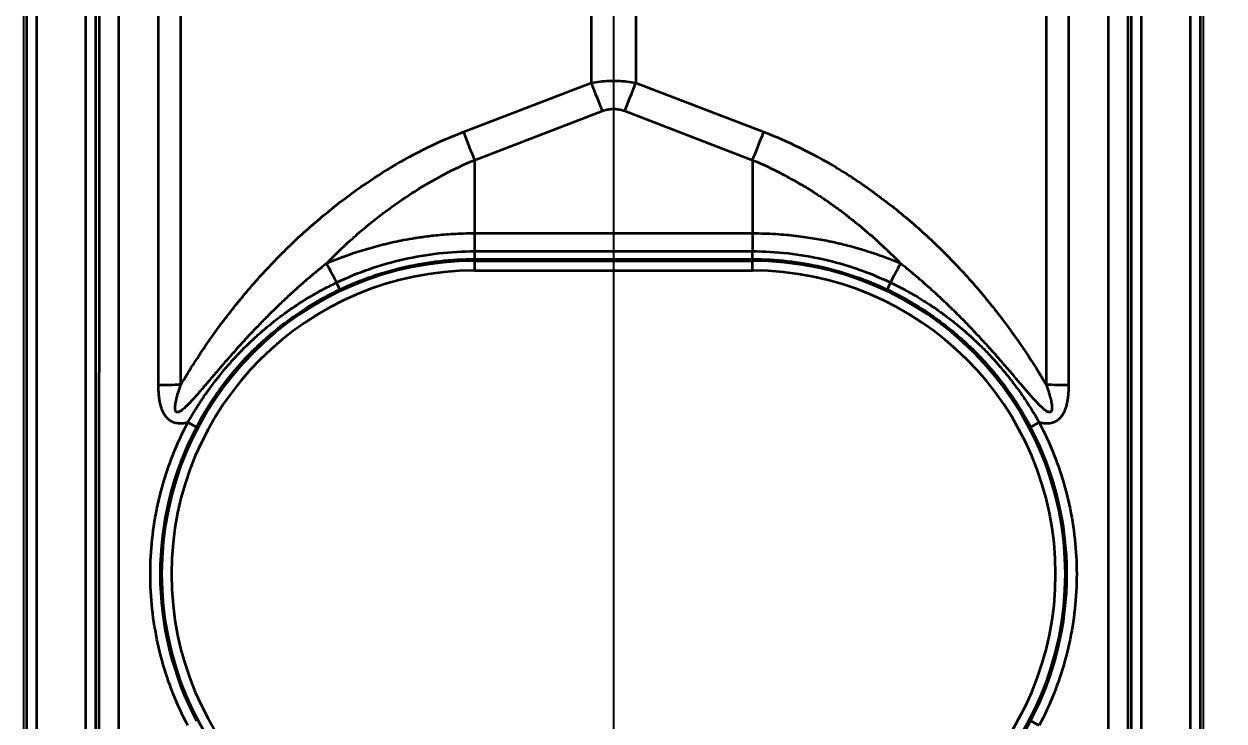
# Model space of a CAD drawing. Header units: millimetres. Extents: x 68 to 2000, y 100 to 2870.
# Drawn here: x 619.3 to 680.7, y 1711.2 to 1746.8 of the extents above; entities that cross this region are included whole.
import ezdxf

# ---------------------------------------------------------------- set-up
doc = ezdxf.new("R2010")
doc.units = ezdxf.units.MM
doc.header["$LTSCALE"] = 10
for name, color, linetype, lineweight in [('_Sichtbarkanten', 7, 'Continuous', 25), ('Bemaßung (ISO)', 7, 'Continuous', 25), ('Sichtbar schmal (ISO)', 7, 'Continuous', 35)]:
    doc.layers.add(name, color=color, linetype=linetype, lineweight=lineweight)
doc.styles.add('Notiztext (DIN)', font='verdana.ttf')
doc.dimstyles.new('Standard (DIN)', dxfattribs={"dimscale": 10, "dimtxt": 2.5, "dimasz": 2.5, "dimexe": 2, "dimexo": 4, "dimgap": 0.5, "dimtad": 1, "dimdec": 1, "dimrnd": 1e-08, "dimtxsty": 'Notiztext (DIN)', "dimcen": 0.09, "dimclrd": 256, "dimclre": 256, "dimclrt": 256, "dimadec": 0, "dimazin": 2, "dimtfac": 1, "dimtmove": 0, "dimatfit": 3, "dimfxl": 0, "dimtolj": 1, "dimtzin": 0, "dimlwd": -1, "dimlwe": -1, "dimarcsym": 0})

# ---------------------------------------------------------------- blocks, each defined once
blk = doc.blocks.new('*D75')
at = {"layer": 'Bemaßung (ISO)', "transparency": 16777216}
for p, q in [((649.429, 1980.97), (649.429, 1440.017)), ((589.279, 1583.67), (589.279, 1440.017)), ((564.279, 1460.017), (539.279, 1460.017)), ((589.279, 1460.017), (614.279, 1460.017)), ((614.279, 1460.017), (624.429, 1460.017)), ((649.429, 1460.017), (624.429, 1460.017)), ((674.429, 1460.017), (699.429, 1460.017))]:
    blk.add_line(p, q, dxfattribs=at)
for points in [[(564.279, 1464.184), (564.279, 1455.85), (589.279, 1460.017)], [(674.429, 1464.184), (674.429, 1455.85), (649.429, 1460.017)]]:
    blk.add_solid(points, dxfattribs=at)
at = {"layer": 'Defpoints', "color": 0, "transparency": 16777216}
for p in [(649.429, 2020.97), (589.279, 1623.67), (649.429, 1460.017)]:
    blk.add_point(p, dxfattribs=at)
at = {"layer": 'Bemaßung (ISO)', "transparency": 16777216, "insert": (599.778, 1491.041), "char_height": 25, "attachment_point": 1, "style": 'Notiztext (DIN)'}
blk.add_mtext('\\A1;60', dxfattribs=at)
blk = doc.blocks.new('*D78')
at = {"layer": 'Bemaßung (ISO)', "transparency": 16777216}
for p, q in [((584.438, 2473.661), (477.204, 2473.661)), ((497.204, 1698.679), (497.204, 2448.661)), ((584.438, 1673.679), (477.204, 1673.679))]:
    blk.add_line(p, q, dxfattribs=at)
for points in [[(493.038, 2448.661), (501.371, 2448.661), (497.204, 2473.661)], [(493.038, 1698.679), (501.371, 1698.679), (497.204, 1673.679)]]:
    blk.add_solid(points, dxfattribs=at)
at = {"layer": 'Defpoints', "color": 0, "transparency": 16777216}
for p in [(497.204, 2473.661), (624.438, 2473.661), (624.438, 1673.679)]:
    blk.add_point(p, dxfattribs=at)
at = {"layer": 'Bemaßung (ISO)', "transparency": 16777216, "insert": (466.063, 2043.037), "char_height": 25, "attachment_point": 1, "rotation": 90, "style": 'Notiztext (DIN)'}
blk.add_mtext('\\A1;800', dxfattribs=at)

msp = doc.modelspace()

# ---------------------------------------------------------------- linework, layer by layer
at = {"layer": '_Sichtbarkanten'}
for p, q in [((619.279, 1676.67), (619.279, 2470.67)), ((679.579, 2470.67), (679.579, 1676.67))]:
    msp.add_line(p, q, dxfattribs=at)
at = {"layer": 'Sichtbar schmal (ISO)'}
for p, q in [((619.421, 1675.661), (619.421, 2471.679)), ((619.921, 2471.679), (619.921, 1675.661)), ((622.438, 1675.678), (622.438, 2471.662)), ((622.938, 2471.662), (622.938, 1675.678)), ((675.921, 1675.678), (675.921, 2471.662)), ((676.421, 2471.662), (676.421, 1675.678)), ((678.938, 1675.661), (678.938, 2471.679)), ((679.438, 2471.679), (679.438, 1675.661)), ((623.126, 1675.866), (623.153, 1976.053)), ((624.126, 1675.861), (624.153, 1976.048)), ((674.706, 1976.048), (674.733, 1675.861)), ((675.706, 1976.053), (675.733, 1675.866)), ((626.157, 1728.345), (626.157, 1943.991)), ((627.298, 1728.346), (627.298, 1943.991)), ((671.561, 1943.991), (671.561, 1728.346)), ((672.702, 1943.991), (672.702, 1728.345)), ((648.288, 1928.576), (648.288, 1743.771)), ((650.571, 1928.576), (650.571, 1743.771)), ((641.749, 1741.263), (648.288, 1743.771)), ((650.571, 1743.771), (657.11, 1741.263)), ((642.32, 1739.826), (648.859, 1742.333)), ((650, 1742.333), (656.539, 1739.826)), ((642.32, 1739.826), (642.32, 1736.068)), ((656.539, 1739.826), (656.539, 1736.068)), ((642.32, 1736.068), (642.32, 1735.163)), ((656.539, 1736.068), (642.32, 1736.068)), ((656.539, 1736.068), (656.539, 1735.163)), ((642.32, 1735.163), (656.539, 1735.163)), ((642.329, 1734.678), (642.329, 1734.759)), ((642.329, 1734.759), (656.529, 1734.759)), ((642.329, 1734.678), (656.529, 1734.678)), ((642.329, 1734.179), (642.329, 1734.678)), ((656.529, 1734.759), (656.529, 1734.678)), ((656.529, 1734.179), (656.529, 1734.678)), ((642.329, 1734.179), (656.529, 1734.179))]:
    msp.add_line(p, q, dxfattribs=at)
for centre, radius, start, end in [((642.329, 1718.67), 16.009, 90, 270), ((656.529, 1718.67), 16.009, 270, 90), ((642.329, 1718.67), 15.509, 90, 270), ((656.529, 1718.67), 15.509, 270, 90)]:
    msp.add_arc(centre, radius, start, end, dxfattribs=at)
for centre, major_axis, ratio, start_param, end_param in [((648.859, 1743.745), (1.79, -4.668), 0.104798, 4.666655, 4.979151), ((650, 1743.745), (-1.79, -4.668), 0.104799, 1.304034, 1.616531), ((642.32, 1741.237), (1.79, -4.668), 0.104799, 4.666654, 4.979151), ((656.539, 1741.237), (-1.79, -4.668), 0.104799, 1.304034, 1.616531), ((656.535, 1735.259), (-0.005, -0.5), 0.011284, 0.017587, 1.377774), ((636.276, 1731.748), (4.733, -8.809), 0.002478, 4.388761, 4.50291), ((662.583, 1731.748), (-4.733, -8.809), 0.002478, 1.780275, 1.894429), ((635.22, 1733.659), (0.214, -0.452), 0.013185, 0.017455, 1.361711), ((663.639, 1733.66), (-0.214, -0.452), 0.013187, 4.921472, 6.26573), ((626.157, 1728.398), (-10, 0), 0.005236, 1.570791, 1.685159), ((672.702, 1728.398), (10, 0), 0.005236, 4.598021, 4.712389), ((627.658, 1726.407), (0.442, -0.233), 0.004629, 0.017453, 1.573241), ((671.201, 1726.407), (-0.442, -0.233), 0.004633, 4.709948, 6.265709), ((642.33, 1718.668), (-16.088, 0), 0.999985, 5.797843, 6.768945), ((656.529, 1718.668), (16.088, 0), 0.999985, 5.797418, 6.768519), ((671.198, 1710.924), (-0.442, 0.233), 0.004631, 4.714833, 6.265732)]:
    msp.add_ellipse(centre, major_axis=major_axis, ratio=ratio, start_param=start_param, end_param=end_param, dxfattribs=at)
for points, knots in [([(648.288, 1743.771), (648.444, 1743.801), (648.599, 1743.824), (648.751, 1743.842), (648.904, 1743.859), (649.054, 1743.87), (649.204, 1743.876), (649.354, 1743.882), (649.504, 1743.882), (649.654, 1743.876), (649.804, 1743.87), (649.955, 1743.859), (650.107, 1743.842), (650.26, 1743.824), (650.415, 1743.801), (650.571, 1743.771)], [0.0000009, 0.0000009, 0.0000009, 0.0000009, 0.2, 0.2, 0.2, 0.4, 0.4, 0.4, 0.6, 0.6, 0.6, 0.8, 0.8, 0.8, 1, 1, 1, 1]), ([(648.859, 1742.333), (648.937, 1742.363), (649.091, 1742.41), (649.317, 1742.444), (649.541, 1742.444), (649.767, 1742.41), (649.922, 1742.363), (650, 1742.333)], [0.0000017, 0.0000017, 0.0000017, 0.0000017, 0.2, 0.4, 0.6, 0.8, 1, 1, 1, 1]), ([(657.11, 1741.263), (657.714, 1741.032), (658.323, 1740.767), (658.939, 1740.466), (659.554, 1740.165), (660.176, 1739.827), (660.797, 1739.455), (661.418, 1739.083), (662.038, 1738.676), (662.649, 1738.237), (663.261, 1737.799), (663.863, 1737.33), (664.454, 1736.831), (665.044, 1736.333), (665.622, 1735.806), (666.183, 1735.255), (666.744, 1734.704), (667.286, 1734.128), (667.802, 1733.542), (668.317, 1732.955), (668.805, 1732.358), (669.258, 1731.765), (669.71, 1731.172), (670.128, 1730.585), (670.51, 1730.014), (670.893, 1729.442), (671.241, 1728.886), (671.561, 1728.346)], [0, 0, 0, 0, 0.1111111, 0.1111111, 0.1111111, 0.2222222, 0.2222222, 0.2222222, 0.3333333, 0.3333333, 0.3333333, 0.4444444, 0.4444444, 0.4444444, 0.5555556, 0.5555556, 0.5555556, 0.6666667, 0.6666667, 0.6666667, 0.7777778, 0.7777778, 0.7777778, 0.8888889, 0.8888889, 0.8888889, 0.9999998, 0.9999998, 0.9999998, 0.9999998]), ([(634.75, 1734.538), (634.802, 1734.592), (634.855, 1734.646), (634.908, 1734.7), (635.3, 1735.098), (635.706, 1735.484), (636.123, 1735.855), (636.184, 1735.909), (636.245, 1735.963), (636.307, 1736.017), (636.722, 1736.379), (637.147, 1736.727), (637.585, 1737.06), (637.643, 1737.104), (637.702, 1737.149), (637.762, 1737.193), (638.208, 1737.526), (638.665, 1737.844), (639.129, 1738.142), (639.173, 1738.169), (639.217, 1738.197), (639.26, 1738.225), (639.744, 1738.53), (640.234, 1738.814), (640.724, 1739.072), (640.745, 1739.083), (640.766, 1739.094), (640.787, 1739.105), (641.299, 1739.373), (641.81, 1739.613), (642.32, 1739.826)], [0.0000007, 0.0000007, 0.0000007, 0.0000007, 0.0237013, 0.0237013, 0.0237013, 0.2, 0.2, 0.2, 0.225862, 0.225862, 0.225862, 0.4, 0.4, 0.4, 0.4234251, 0.4234251, 0.4234251, 0.6, 0.6, 0.6, 0.6165874, 0.6165874, 0.6165874, 0.8, 0.8, 0.8, 0.807975, 0.807975, 0.807975, 1, 1, 1, 1]), ([(656.539, 1739.826), (657.044, 1739.614), (657.555, 1739.375), (658.07, 1739.106), (658.215, 1739.03), (658.36, 1738.952), (658.505, 1738.872), (658.877, 1738.667), (659.249, 1738.446), (659.621, 1738.211), (659.913, 1738.026), (660.204, 1737.832), (660.494, 1737.629), (660.719, 1737.472), (660.943, 1737.31), (661.166, 1737.142), (661.597, 1736.817), (662.024, 1736.473), (662.443, 1736.111), (662.52, 1736.045), (662.596, 1735.979), (662.672, 1735.912), (663.163, 1735.477), (663.643, 1735.019), (664.109, 1734.538)], [0, 0, 0, 0, 0.2, 0.2, 0.2, 0.25628, 0.25628, 0.25628, 0.4, 0.4, 0.4, 0.512678, 0.512678, 0.512678, 0.6, 0.6, 0.6, 0.76914, 0.76914, 0.76914, 0.8, 0.8, 0.8, 1, 1, 1, 1]), ([(642.32, 1736.068), (641.928, 1736.068), (641.557, 1736.056), (641.21, 1736.036), (641.177, 1736.034), (641.145, 1736.032), (641.113, 1736.03), (640.798, 1736.011), (640.502, 1735.984), (640.223, 1735.953), (640.169, 1735.948), (640.117, 1735.942), (640.065, 1735.935), (639.812, 1735.906), (639.572, 1735.872), (639.342, 1735.836), (639.276, 1735.826), (639.21, 1735.815), (639.145, 1735.804), (638.937, 1735.77), (638.737, 1735.733), (638.544, 1735.694), (638.47, 1735.679), (638.397, 1735.664), (638.324, 1735.649), (638.145, 1735.611), (637.971, 1735.572), (637.801, 1735.531), (637.724, 1735.512), (637.647, 1735.493), (637.571, 1735.474), (637.408, 1735.433), (637.249, 1735.391), (637.091, 1735.347), (637.012, 1735.324), (636.933, 1735.302), (636.854, 1735.279), (636.694, 1735.232), (636.534, 1735.183), (636.374, 1735.132), (636.298, 1735.108), (636.223, 1735.083), (636.147, 1735.058), (635.966, 1734.998), (635.785, 1734.935), (635.605, 1734.87), (635.551, 1734.85), (635.498, 1734.831), (635.445, 1734.811), (635.212, 1734.724), (634.98, 1734.633), (634.75, 1734.538)], [0, 0, 0, 0, 0.1016183, 0.1016183, 0.1016183, 0.1111111, 0.1111111, 0.1111111, 0.204471, 0.204471, 0.204471, 0.2222222, 0.2222222, 0.2222222, 0.3083934, 0.3083934, 0.3083934, 0.3333333, 0.3333333, 0.3333333, 0.4135988, 0.4135988, 0.4135988, 0.4444444, 0.4444444, 0.4444444, 0.5207406, 0.5207406, 0.5207406, 0.5555556, 0.5555556, 0.5555556, 0.6295884, 0.6295884, 0.6295884, 0.6666667, 0.6666667, 0.6666667, 0.7421362, 0.7421362, 0.7421362, 0.7777778, 0.7777778, 0.7777778, 0.8635397, 0.8635397, 0.8635397, 0.8888889, 0.8888889, 0.8888889, 0.999999, 0.999999, 0.999999, 0.999999]), ([(664.109, 1734.538), (663.878, 1734.633), (663.647, 1734.724), (663.414, 1734.811), (663.41, 1734.812), (663.407, 1734.813), (663.403, 1734.815), (663.177, 1734.899), (662.949, 1734.979), (662.72, 1735.055), (662.717, 1735.056), (662.714, 1735.057), (662.711, 1735.058), (662.484, 1735.134), (662.257, 1735.205), (662.029, 1735.272), (662.021, 1735.274), (662.012, 1735.277), (662.004, 1735.279), (661.777, 1735.346), (661.549, 1735.408), (661.316, 1735.467), (661.306, 1735.47), (661.297, 1735.472), (661.287, 1735.474), (661.05, 1735.534), (660.807, 1735.591), (660.553, 1735.645), (660.547, 1735.646), (660.54, 1735.648), (660.533, 1735.649), (660.273, 1735.704), (660.001, 1735.756), (659.712, 1735.805), (659.424, 1735.853), (659.119, 1735.897), (658.793, 1735.936), (658.784, 1735.937), (658.774, 1735.938), (658.765, 1735.939), (658.447, 1735.976), (658.11, 1736.008), (657.746, 1736.03), (657.734, 1736.031), (657.722, 1736.032), (657.709, 1736.033), (657.345, 1736.055), (656.953, 1736.068), (656.539, 1736.068)], [0, 0, 0, 0, 0.111111, 0.111111, 0.111111, 0.11271, 0.11271, 0.11271, 0.220682, 0.220682, 0.220682, 0.222222, 0.222222, 0.222222, 0.329341, 0.329341, 0.329341, 0.333333, 0.333333, 0.333333, 0.440023, 0.440023, 0.440023, 0.444444, 0.444444, 0.444444, 0.552739, 0.552739, 0.552739, 0.555556, 0.555556, 0.555556, 0.666667, 0.666667, 0.666667, 0.777778, 0.777778, 0.777778, 0.781037, 0.781037, 0.781037, 0.888889, 0.888889, 0.888889, 0.892463, 0.892463, 0.892463, 1, 1, 1, 1]), ([(635.27, 1733.568), (635.815, 1733.828), (636.374, 1734.058), (636.945, 1734.256), (637.521, 1734.456), (638.108, 1734.623), (638.704, 1734.758), (639.297, 1734.893), (639.899, 1734.994), (640.503, 1735.062), (641.107, 1735.129), (641.714, 1735.163), (642.32, 1735.163)], [0, 0, 0, 0, 0.249038, 0.249038, 0.249038, 0.499954, 0.499954, 0.499954, 0.75, 0.75, 0.75, 1, 1, 1, 1]), ([(642.32, 1735.163), (642.32, 1735.119), (642.321, 1735.076), (642.322, 1735.035), (642.322, 1734.994), (642.323, 1734.957), (642.324, 1734.923), (642.324, 1734.905), (642.324, 1734.888), (642.325, 1734.873), (642.325, 1734.859), (642.325, 1734.847), (642.326, 1734.836), (642.326, 1734.812), (642.327, 1734.793), (642.328, 1734.78), (642.328, 1734.767), (642.329, 1734.76), (642.329, 1734.759)], [0, 0, 0, 0, 0.2, 0.2, 0.2, 0.4, 0.4, 0.4, 0.507784, 0.507784, 0.507784, 0.6, 0.6, 0.6, 0.8, 0.8, 0.8, 1, 1, 1, 1]), ([(656.539, 1735.163), (657.145, 1735.163), (657.751, 1735.129), (658.354, 1735.062), (658.959, 1734.994), (659.561, 1734.893), (660.155, 1734.758), (660.749, 1734.624), (661.334, 1734.457), (661.907, 1734.258), (661.91, 1734.257), (661.913, 1734.256), (661.917, 1734.255), (662.487, 1734.057), (663.045, 1733.828), (663.589, 1733.568)], [0, 0, 0, 0, 0.2497482, 0.2497482, 0.2497482, 0.5, 0.5, 0.5, 0.75, 0.75, 0.75, 0.751417, 0.751417, 0.751417, 0.9999993, 0.9999993, 0.9999993, 0.9999993]), ([(634.75, 1734.538), (634.551, 1734.381), (634.357, 1734.224), (634.17, 1734.068), (634.137, 1734.04), (634.104, 1734.013), (634.071, 1733.986), (633.885, 1733.83), (633.705, 1733.676), (633.529, 1733.522), (633.499, 1733.496), (633.469, 1733.469), (633.439, 1733.443), (633.263, 1733.289), (633.092, 1733.135), (632.924, 1732.981), (632.896, 1732.956), (632.868, 1732.93), (632.841, 1732.905), (632.673, 1732.75), (632.508, 1732.595), (632.345, 1732.439), (632.319, 1732.414), (632.293, 1732.389), (632.267, 1732.364), (632.103, 1732.207), (631.942, 1732.048), (631.783, 1731.89), (631.759, 1731.866), (631.734, 1731.841), (631.71, 1731.817), (631.551, 1731.657), (631.395, 1731.498), (631.247, 1731.344), (631.224, 1731.321), (631.202, 1731.298), (631.181, 1731.276), (631.033, 1731.122), (630.894, 1730.975), (630.763, 1730.835), (630.744, 1730.814), (630.726, 1730.794), (630.707, 1730.774), (630.578, 1730.636), (630.459, 1730.505), (630.346, 1730.382), (630.33, 1730.364), (630.315, 1730.347), (630.299, 1730.33), (630.188, 1730.207), (630.085, 1730.092), (629.986, 1729.981), (629.973, 1729.966), (629.959, 1729.951), (629.946, 1729.936), (629.849, 1729.826), (629.757, 1729.721), (629.669, 1729.621), (629.657, 1729.608), (629.646, 1729.595), (629.634, 1729.582), (629.548, 1729.482), (629.465, 1729.387), (629.386, 1729.296), (629.376, 1729.285), (629.366, 1729.273), (629.357, 1729.262), (629.279, 1729.171), (629.205, 1729.085), (629.134, 1729.002), (629.125, 1728.992), (629.117, 1728.982), (629.108, 1728.972), (629.038, 1728.89), (628.971, 1728.812), (628.907, 1728.737), (628.899, 1728.728), (628.892, 1728.719), (628.884, 1728.71), (628.821, 1728.636), (628.76, 1728.564), (628.702, 1728.496), (628.695, 1728.488), (628.689, 1728.48), (628.682, 1728.473), (628.624, 1728.405), (628.569, 1728.34), (628.516, 1728.278), (628.51, 1728.271), (628.504, 1728.264), (628.498, 1728.258), (628.446, 1728.196), (628.395, 1728.137), (628.346, 1728.08), (628.341, 1728.074), (628.336, 1728.068), (628.331, 1728.063), (628.283, 1728.006), (628.236, 1727.953), (628.192, 1727.902), (628.187, 1727.897), (628.183, 1727.892), (628.179, 1727.887), (628.134, 1727.836), (628.091, 1727.787), (628.05, 1727.74), (628.046, 1727.736), (628.042, 1727.732), (628.039, 1727.727), (627.997, 1727.681), (627.958, 1727.637), (627.92, 1727.595), (627.916, 1727.591), (627.913, 1727.587), (627.909, 1727.583), (627.871, 1727.541), (627.834, 1727.501), (627.798, 1727.463), (627.795, 1727.46), (627.792, 1727.457), (627.789, 1727.453), (627.753, 1727.415), (627.719, 1727.379), (627.685, 1727.345), (627.682, 1727.342), (627.68, 1727.339), (627.677, 1727.336), (627.643, 1727.302), (627.611, 1727.27), (627.58, 1727.24), (627.546, 1727.207), (627.514, 1727.177), (627.483, 1727.149), (627.452, 1727.121), (627.422, 1727.096), (627.394, 1727.073), (627.365, 1727.051), (627.338, 1727.031), (627.313, 1727.013), (627.288, 1726.996), (627.264, 1726.982), (627.242, 1726.97), (627.219, 1726.959), (627.199, 1726.95), (627.18, 1726.945), (627.162, 1726.939), (627.145, 1726.937), (627.13, 1726.937), (627.115, 1726.936), (627.102, 1726.939), (627.091, 1726.943), (627.079, 1726.948), (627.069, 1726.955), (627.059, 1726.964), (627.05, 1726.973), (627.042, 1726.985), (627.035, 1727), (627.027, 1727.016), (627.021, 1727.034), (627.017, 1727.056), (627.013, 1727.078), (627.01, 1727.103), (627.009, 1727.13), (627.008, 1727.158), (627.008, 1727.188), (627.01, 1727.221), (627.012, 1727.255), (627.016, 1727.291), (627.021, 1727.33), (627.026, 1727.369), (627.033, 1727.411), (627.042, 1727.455), (627.05, 1727.5), (627.06, 1727.548), (627.072, 1727.598), (627.084, 1727.649), (627.097, 1727.702), (627.112, 1727.758), (627.127, 1727.814), (627.144, 1727.873), (627.163, 1727.935), (627.181, 1727.997), (627.202, 1728.062), (627.224, 1728.13), (627.247, 1728.199), (627.271, 1728.271), (627.298, 1728.346)], [0, 0, 0, 0, 0.0207474, 0.0207474, 0.0207474, 0.0243902, 0.0243902, 0.0243902, 0.0452222, 0.0452222, 0.0452222, 0.0487805, 0.0487805, 0.0487805, 0.0697052, 0.0697052, 0.0697052, 0.0731707, 0.0731707, 0.0731707, 0.0941851, 0.0941851, 0.0941851, 0.097561, 0.097561, 0.097561, 0.1186816, 0.1186816, 0.1186816, 0.1219512, 0.1219512, 0.1219512, 0.143179, 0.143179, 0.143179, 0.1463415, 0.1463415, 0.1463415, 0.1676455, 0.1676455, 0.1676455, 0.1707317, 0.1707317, 0.1707317, 0.1921076, 0.1921076, 0.1921076, 0.195122, 0.195122, 0.195122, 0.2165874, 0.2165874, 0.2165874, 0.2195122, 0.2195122, 0.2195122, 0.2410746, 0.2410746, 0.2410746, 0.2439024, 0.2439024, 0.2439024, 0.2655572, 0.2655572, 0.2655572, 0.2682927, 0.2682927, 0.2682927, 0.290038, 0.290038, 0.290038, 0.2926829, 0.2926829, 0.2926829, 0.3145196, 0.3145196, 0.3145196, 0.3170732, 0.3170732, 0.3170732, 0.339002, 0.339002, 0.339002, 0.3414634, 0.3414634, 0.3414634, 0.3634837, 0.3634837, 0.3634837, 0.3658537, 0.3658537, 0.3658537, 0.3879647, 0.3879647, 0.3879647, 0.3902439, 0.3902439, 0.3902439, 0.4124458, 0.4124458, 0.4124458, 0.4146341, 0.4146341, 0.4146341, 0.4369269, 0.4369269, 0.4369269, 0.4390244, 0.4390244, 0.4390244, 0.4614081, 0.4614081, 0.4614081, 0.4634146, 0.4634146, 0.4634146, 0.4858909, 0.4858909, 0.4858909, 0.4878049, 0.4878049, 0.4878049, 0.5103743, 0.5103743, 0.5103743, 0.5121951, 0.5121951, 0.5121951, 0.5348555, 0.5348555, 0.5348555, 0.559336, 0.559336, 0.559336, 0.5838176, 0.5838176, 0.5838176, 0.608299, 0.608299, 0.608299, 0.6327802, 0.6327802, 0.6327802, 0.6572584, 0.6572584, 0.6572584, 0.6817357, 0.6817357, 0.6817357, 0.7062107, 0.7062107, 0.7062107, 0.7306897, 0.7306897, 0.7306897, 0.7551861, 0.7551861, 0.7551861, 0.7796734, 0.7796734, 0.7796734, 0.8041489, 0.8041489, 0.8041489, 0.8286293, 0.8286293, 0.8286293, 0.8531116, 0.8531116, 0.8531116, 0.8775934, 0.8775934, 0.8775934, 0.9020746, 0.9020746, 0.9020746, 0.9265557, 0.9265557, 0.9265557, 0.951037, 0.951037, 0.951037, 0.9755186, 0.9755186, 0.9755186, 0.9999997, 0.9999997, 0.9999997, 0.9999997]), ([(635.434, 1733.208), (635.97, 1733.462), (636.52, 1733.686), (637.081, 1733.88), (637.642, 1734.073), (638.214, 1734.236), (638.794, 1734.366), (639.375, 1734.497), (639.963, 1734.596), (640.554, 1734.661), (641.144, 1734.727), (641.737, 1734.759), (642.329, 1734.759)], [0, 0, 0, 0, 0.25, 0.25, 0.25, 0.5, 0.5, 0.5, 0.75, 0.75, 0.75, 1, 1, 1, 1]), ([(656.529, 1734.759), (657.122, 1734.759), (657.715, 1734.727), (658.305, 1734.661), (658.896, 1734.595), (659.485, 1734.497), (660.065, 1734.366), (660.645, 1734.236), (661.217, 1734.073), (661.778, 1733.879), (662.339, 1733.686), (662.889, 1733.462), (663.425, 1733.208)], [0, 0, 0, 0, 0.25, 0.25, 0.25, 0.5, 0.5, 0.5, 0.75, 0.75, 0.75, 1, 1, 1, 1]), ([(671.561, 1728.346), (671.585, 1728.278), (671.607, 1728.212), (671.628, 1728.15), (671.649, 1728.087), (671.668, 1728.027), (671.686, 1727.969), (671.703, 1727.912), (671.719, 1727.857), (671.734, 1727.804), (671.745, 1727.763), (671.756, 1727.725), (671.765, 1727.687), (671.768, 1727.675), (671.771, 1727.664), (671.774, 1727.652), (671.786, 1727.604), (671.796, 1727.558), (671.806, 1727.514), (671.815, 1727.471), (671.822, 1727.43), (671.829, 1727.391), (671.835, 1727.352), (671.84, 1727.315), (671.844, 1727.281), (671.847, 1727.246), (671.85, 1727.214), (671.85, 1727.185), (671.851, 1727.155), (671.851, 1727.128), (671.848, 1727.104), (671.846, 1727.079), (671.843, 1727.058), (671.838, 1727.039), (671.833, 1727.02), (671.827, 1727.005), (671.82, 1726.991), (671.813, 1726.978), (671.804, 1726.968), (671.795, 1726.96), (671.786, 1726.951), (671.775, 1726.945), (671.763, 1726.941), (671.75, 1726.937), (671.736, 1726.936), (671.72, 1726.937), (671.703, 1726.938), (671.685, 1726.942), (671.664, 1726.95), (671.643, 1726.957), (671.62, 1726.968), (671.596, 1726.982), (671.571, 1726.996), (671.545, 1727.013), (671.517, 1727.034), (671.489, 1727.054), (671.459, 1727.078), (671.427, 1727.104), (671.396, 1727.131), (671.363, 1727.161), (671.328, 1727.193), (671.293, 1727.225), (671.257, 1727.26), (671.22, 1727.298), (671.203, 1727.315), (671.186, 1727.332), (671.169, 1727.349), (671.148, 1727.371), (671.126, 1727.394), (671.104, 1727.418), (671.063, 1727.46), (671.022, 1727.504), (670.979, 1727.551), (670.936, 1727.598), (670.891, 1727.648), (670.845, 1727.7), (670.798, 1727.752), (670.749, 1727.807), (670.699, 1727.865), (670.648, 1727.923), (670.596, 1727.984), (670.54, 1728.048), (670.485, 1728.112), (670.428, 1728.179), (670.368, 1728.249), (670.307, 1728.32), (670.244, 1728.393), (670.179, 1728.471), (670.113, 1728.548), (670.044, 1728.629), (669.972, 1728.713), (669.9, 1728.798), (669.824, 1728.886), (669.745, 1728.979), (669.735, 1728.991), (669.725, 1729.003), (669.715, 1729.015), (669.645, 1729.096), (669.571, 1729.182), (669.495, 1729.27), (669.407, 1729.371), (669.316, 1729.477), (669.219, 1729.588), (669.122, 1729.699), (669.021, 1729.814), (668.914, 1729.935), (668.807, 1730.055), (668.695, 1730.18), (668.578, 1730.31), (668.461, 1730.439), (668.338, 1730.573), (668.209, 1730.712), (668.176, 1730.748), (668.142, 1730.785), (668.108, 1730.822), (668.01, 1730.926), (667.909, 1731.034), (667.804, 1731.145), (667.661, 1731.294), (667.512, 1731.449), (667.354, 1731.61), (667.195, 1731.771), (667.028, 1731.938), (666.851, 1732.112), (666.674, 1732.286), (666.486, 1732.467), (666.286, 1732.655), (666.086, 1732.843), (665.875, 1733.038), (665.649, 1733.24), (665.424, 1733.442), (665.184, 1733.651), (664.928, 1733.867), (664.732, 1734.033), (664.526, 1734.204), (664.309, 1734.378), (664.243, 1734.431), (664.177, 1734.485), (664.109, 1734.538)], [0, 0, 0, 0, 0.0243902, 0.0243902, 0.0243902, 0.0487805, 0.0487805, 0.0487805, 0.0731707, 0.0731707, 0.0731707, 0.0917062, 0.0917062, 0.0917062, 0.097561, 0.097561, 0.097561, 0.1219512, 0.1219512, 0.1219512, 0.1463415, 0.1463415, 0.1463415, 0.1707317, 0.1707317, 0.1707317, 0.195122, 0.195122, 0.195122, 0.2195122, 0.2195122, 0.2195122, 0.2439024, 0.2439024, 0.2439024, 0.2682927, 0.2682927, 0.2682927, 0.2926829, 0.2926829, 0.2926829, 0.3170732, 0.3170732, 0.3170732, 0.3414634, 0.3414634, 0.3414634, 0.3658537, 0.3658537, 0.3658537, 0.3902439, 0.3902439, 0.3902439, 0.4146341, 0.4146341, 0.4146341, 0.4390244, 0.4390244, 0.4390244, 0.4634146, 0.4634146, 0.4634146, 0.4878049, 0.4878049, 0.4878049, 0.4985776, 0.4985776, 0.4985776, 0.5121951, 0.5121951, 0.5121951, 0.5365854, 0.5365854, 0.5365854, 0.5609756, 0.5609756, 0.5609756, 0.5853659, 0.5853659, 0.5853659, 0.6097561, 0.6097561, 0.6097561, 0.6341463, 0.6341463, 0.6341463, 0.6585366, 0.6585366, 0.6585366, 0.6829268, 0.6829268, 0.6829268, 0.7073171, 0.7073171, 0.7073171, 0.710411, 0.710411, 0.710411, 0.7317073, 0.7317073, 0.7317073, 0.7560976, 0.7560976, 0.7560976, 0.7804878, 0.7804878, 0.7804878, 0.804878, 0.804878, 0.804878, 0.8292683, 0.8292683, 0.8292683, 0.8356011, 0.8356011, 0.8356011, 0.8536585, 0.8536585, 0.8536585, 0.8780488, 0.8780488, 0.8780488, 0.902439, 0.902439, 0.902439, 0.9268293, 0.9268293, 0.9268293, 0.9512195, 0.9512195, 0.9512195, 0.9756098, 0.9756098, 0.9756098, 0.9943056, 0.9943056, 0.9943056, 0.9999998, 0.9999998, 0.9999998, 0.9999998]), ([(627.658, 1726.409), (627.695, 1726.475), (627.734, 1726.545), (627.776, 1726.618), (627.782, 1726.628), (627.789, 1726.638), (627.795, 1726.649), (627.825, 1726.7), (627.856, 1726.753), (627.889, 1726.808), (627.909, 1726.843), (627.931, 1726.878), (627.953, 1726.914), (627.969, 1726.94), (627.985, 1726.967), (628.002, 1726.994), (628.039, 1727.055), (628.078, 1727.117), (628.119, 1727.181), (628.125, 1727.191), (628.131, 1727.2), (628.136, 1727.209), (628.171, 1727.263), (628.206, 1727.318), (628.242, 1727.374), (628.276, 1727.425), (628.311, 1727.478), (628.347, 1727.533), (628.356, 1727.546), (628.365, 1727.56), (628.375, 1727.574), (628.421, 1727.643), (628.469, 1727.714), (628.519, 1727.787), (628.542, 1727.819), (628.564, 1727.851), (628.587, 1727.884), (628.617, 1727.927), (628.647, 1727.97), (628.679, 1728.014), (628.735, 1728.093), (628.794, 1728.174), (628.855, 1728.257), (628.918, 1728.342), (628.983, 1728.428), (629.051, 1728.517), (629.09, 1728.568), (629.13, 1728.619), (629.171, 1728.672), (629.204, 1728.713), (629.237, 1728.756), (629.271, 1728.798), (629.35, 1728.897), (629.433, 1728.998), (629.52, 1729.101), (629.609, 1729.208), (629.703, 1729.318), (629.801, 1729.429), (629.844, 1729.478), (629.887, 1729.527), (629.932, 1729.576), (629.993, 1729.644), (630.057, 1729.714), (630.123, 1729.784), (630.211, 1729.879), (630.302, 1729.975), (630.398, 1730.074), (630.429, 1730.106), (630.461, 1730.138), (630.493, 1730.17), (630.63, 1730.308), (630.774, 1730.45), (630.928, 1730.595), (630.93, 1730.597), (630.933, 1730.599), (630.935, 1730.602), (631.094, 1730.75), (631.261, 1730.902), (631.44, 1731.058), (631.479, 1731.091), (631.518, 1731.125), (631.557, 1731.159), (631.703, 1731.283), (631.855, 1731.409), (632.016, 1731.536), (632.102, 1731.604), (632.19, 1731.673), (632.28, 1731.742), (632.392, 1731.827), (632.507, 1731.912), (632.626, 1731.999), (632.784, 1732.113), (632.95, 1732.229), (633.123, 1732.345), (633.168, 1732.375), (633.213, 1732.405), (633.259, 1732.435), (633.469, 1732.573), (633.69, 1732.712), (633.924, 1732.851), (633.985, 1732.887), (634.047, 1732.923), (634.11, 1732.959), (634.277, 1733.055), (634.451, 1733.151), (634.631, 1733.247), (634.836, 1733.355), (635.049, 1733.463), (635.27, 1733.568)], [0, 0, 0, 0, 0.0546976, 0.0546976, 0.0546976, 0.0625, 0.0625, 0.0625, 0.1008578, 0.1008578, 0.1008578, 0.125, 0.125, 0.125, 0.1426904, 0.1426904, 0.1426904, 0.1818737, 0.1818737, 0.1818737, 0.1875, 0.1875, 0.1875, 0.2199265, 0.2199265, 0.2199265, 0.25, 0.25, 0.25, 0.257705, 0.257705, 0.257705, 0.2957225, 0.2957225, 0.2957225, 0.3125, 0.3125, 0.3125, 0.3343682, 0.3343682, 0.3343682, 0.3738828, 0.3738828, 0.3738828, 0.4143965, 0.4143965, 0.4143965, 0.4375, 0.4375, 0.4375, 0.4560435, 0.4560435, 0.4560435, 0.4989938, 0.4989938, 0.4989938, 0.543351, 0.543351, 0.543351, 0.5625, 0.5625, 0.5625, 0.5891602, 0.5891602, 0.5891602, 0.625, 0.625, 0.625, 0.6367129, 0.6367129, 0.6367129, 0.6866931, 0.6866931, 0.6866931, 0.6875, 0.6875, 0.6875, 0.7388766, 0.7388766, 0.7388766, 0.75, 0.75, 0.75, 0.7907392, 0.7907392, 0.7907392, 0.8125, 0.8125, 0.8125, 0.8393138, 0.8393138, 0.8393138, 0.875, 0.875, 0.875, 0.8842513, 0.8842513, 0.8842513, 0.9265033, 0.9265033, 0.9265033, 0.9375, 0.9375, 0.9375, 0.9667733, 0.9667733, 0.9667733, 0.9999998, 0.9999998, 0.9999998, 0.9999998]), ([(628.1, 1726.173), (628.14, 1726.25), (628.184, 1726.33), (628.23, 1726.415), (628.232, 1726.419), (628.235, 1726.423), (628.237, 1726.428), (628.281, 1726.508), (628.328, 1726.592), (628.379, 1726.68), (628.385, 1726.692), (628.392, 1726.703), (628.399, 1726.715), (628.447, 1726.798), (628.498, 1726.885), (628.552, 1726.975), (628.564, 1726.994), (628.576, 1727.014), (628.588, 1727.034), (628.639, 1727.118), (628.693, 1727.206), (628.75, 1727.296), (628.769, 1727.324), (628.787, 1727.354), (628.806, 1727.383), (628.86, 1727.467), (628.917, 1727.554), (628.977, 1727.643), (629.004, 1727.682), (629.03, 1727.722), (629.058, 1727.762), (629.115, 1727.845), (629.174, 1727.931), (629.236, 1728.018), (629.272, 1728.068), (629.309, 1728.12), (629.347, 1728.171), (629.407, 1728.253), (629.468, 1728.335), (629.533, 1728.42), (629.581, 1728.483), (629.63, 1728.547), (629.681, 1728.612), (629.742, 1728.69), (629.806, 1728.769), (629.871, 1728.85), (629.935, 1728.927), (630, 1729.006), (630.068, 1729.086), (630.13, 1729.16), (630.194, 1729.234), (630.261, 1729.309), (630.343, 1729.402), (630.428, 1729.498), (630.518, 1729.594), (630.58, 1729.661), (630.643, 1729.729), (630.709, 1729.797), (630.815, 1729.908), (630.926, 1730.022), (631.043, 1730.137), (631.103, 1730.196), (631.164, 1730.255), (631.227, 1730.315), (631.363, 1730.445), (631.507, 1730.578), (631.659, 1730.713), (631.714, 1730.761), (631.771, 1730.811), (631.828, 1730.86), (632.002, 1731.011), (632.188, 1731.164), (632.385, 1731.319), (632.432, 1731.356), (632.48, 1731.393), (632.528, 1731.43), (632.75, 1731.601), (632.987, 1731.774), (633.242, 1731.949), (633.276, 1731.972), (633.311, 1731.995), (633.346, 1732.019), (633.625, 1732.207), (633.925, 1732.396), (634.252, 1732.586), (634.269, 1732.596), (634.287, 1732.606), (634.305, 1732.616), (634.652, 1732.816), (635.028, 1733.015), (635.434, 1733.208)], [0.0000001, 0.0000001, 0.0000001, 0.0000001, 0.0625, 0.0625, 0.0625, 0.0657478, 0.0657478, 0.0657478, 0.125, 0.125, 0.125, 0.1327347, 0.1327347, 0.1327347, 0.1875, 0.1875, 0.1875, 0.1994824, 0.1994824, 0.1994824, 0.25, 0.25, 0.25, 0.2662064, 0.2662064, 0.2662064, 0.3125, 0.3125, 0.3125, 0.3327976, 0.3327976, 0.3327976, 0.375, 0.375, 0.375, 0.3993692, 0.3993692, 0.3993692, 0.4375, 0.4375, 0.4375, 0.4659876, 0.4659876, 0.4659876, 0.5, 0.5, 0.5, 0.5326854, 0.5326854, 0.5326854, 0.5625, 0.5625, 0.5625, 0.599469, 0.599469, 0.599469, 0.625, 0.625, 0.625, 0.6663571, 0.6663571, 0.6663571, 0.6875, 0.6875, 0.6875, 0.7333594, 0.7333594, 0.7333594, 0.75, 0.75, 0.75, 0.8005114, 0.8005114, 0.8005114, 0.8125, 0.8125, 0.8125, 0.8676234, 0.8676234, 0.8676234, 0.875, 0.875, 0.875, 0.9342995, 0.9342995, 0.9342995, 0.9375, 0.9375, 0.9375, 1, 1, 1, 1]), ([(663.425, 1733.208), (663.83, 1733.016), (664.206, 1732.817), (664.552, 1732.617), (664.899, 1732.418), (665.216, 1732.219), (665.51, 1732.021), (665.805, 1731.823), (666.076, 1731.626), (666.328, 1731.433), (666.579, 1731.239), (666.811, 1731.049), (667.027, 1730.863), (667.243, 1730.677), (667.443, 1730.496), (667.628, 1730.319), (667.814, 1730.141), (667.986, 1729.969), (668.147, 1729.801), (668.307, 1729.633), (668.456, 1729.471), (668.595, 1729.313), (668.734, 1729.155), (668.863, 1729.002), (668.984, 1728.854), (669.105, 1728.705), (669.218, 1728.562), (669.324, 1728.423), (669.429, 1728.285), (669.528, 1728.151), (669.62, 1728.021), (669.713, 1727.892), (669.799, 1727.767), (669.88, 1727.646), (669.961, 1727.526), (670.036, 1727.409), (670.107, 1727.298), (670.178, 1727.186), (670.244, 1727.079), (670.306, 1726.976), (670.368, 1726.874), (670.426, 1726.775), (670.479, 1726.681), (670.533, 1726.588), (670.582, 1726.5), (670.629, 1726.415), (670.675, 1726.331), (670.719, 1726.25), (670.759, 1726.173)], [0, 0, 0, 0, 0.0625, 0.0625, 0.0625, 0.125, 0.125, 0.125, 0.1875, 0.1875, 0.1875, 0.25, 0.25, 0.25, 0.3125, 0.3125, 0.3125, 0.375, 0.375, 0.375, 0.4375, 0.4375, 0.4375, 0.5, 0.5, 0.5, 0.5625, 0.5625, 0.5625, 0.625, 0.625, 0.625, 0.6875, 0.6875, 0.6875, 0.75, 0.75, 0.75, 0.8125, 0.8125, 0.8125, 0.875, 0.875, 0.875, 0.9375, 0.9375, 0.9375, 1, 1, 1, 1]), ([(663.589, 1733.568), (663.972, 1733.386), (664.331, 1733.197), (664.663, 1733.008), (664.692, 1732.992), (664.719, 1732.976), (664.747, 1732.96), (665.048, 1732.787), (665.327, 1732.614), (665.59, 1732.442), (665.638, 1732.41), (665.686, 1732.379), (665.733, 1732.347), (665.966, 1732.191), (666.185, 1732.036), (666.392, 1731.882), (666.454, 1731.836), (666.515, 1731.79), (666.575, 1731.744), (666.756, 1731.607), (666.926, 1731.471), (667.088, 1731.337), (667.16, 1731.278), (667.229, 1731.22), (667.298, 1731.162), (667.436, 1731.044), (667.569, 1730.927), (667.695, 1730.812), (667.772, 1730.743), (667.847, 1730.674), (667.92, 1730.605), (668.026, 1730.505), (668.128, 1730.407), (668.226, 1730.31), (668.305, 1730.232), (668.383, 1730.154), (668.457, 1730.077), (668.538, 1729.995), (668.615, 1729.914), (668.69, 1729.834), (668.771, 1729.748), (668.849, 1729.663), (668.924, 1729.58), (668.984, 1729.513), (669.042, 1729.447), (669.099, 1729.383), (669.179, 1729.291), (669.256, 1729.201), (669.33, 1729.112), (669.374, 1729.06), (669.417, 1729.009), (669.458, 1728.958), (669.537, 1728.861), (669.613, 1728.767), (669.685, 1728.675), (669.716, 1728.636), (669.746, 1728.597), (669.776, 1728.558), (669.853, 1728.458), (669.926, 1728.361), (669.996, 1728.267), (670.017, 1728.239), (670.038, 1728.211), (670.058, 1728.183), (670.132, 1728.082), (670.203, 1727.983), (670.27, 1727.887), (670.282, 1727.869), (670.295, 1727.851), (670.307, 1727.834), (670.379, 1727.731), (670.446, 1727.631), (670.51, 1727.535), (670.516, 1727.526), (670.522, 1727.517), (670.528, 1727.509), (670.596, 1727.406), (670.661, 1727.306), (670.721, 1727.211), (670.784, 1727.112), (670.843, 1727.017), (670.898, 1726.927), (670.9, 1726.923), (670.903, 1726.919), (670.905, 1726.915), (670.961, 1726.824), (671.012, 1726.739), (671.06, 1726.657), (671.11, 1726.57), (671.158, 1726.487), (671.201, 1726.409)], [0, 0, 0, 0, 0.057634, 0.057634, 0.057634, 0.0625, 0.0625, 0.0625, 0.115253, 0.115253, 0.115253, 0.125, 0.125, 0.125, 0.173021, 0.173021, 0.173021, 0.1875, 0.1875, 0.1875, 0.2309, 0.2309, 0.2309, 0.25, 0.25, 0.25, 0.288885, 0.288885, 0.288885, 0.3125, 0.3125, 0.3125, 0.346963, 0.346963, 0.346963, 0.375, 0.375, 0.375, 0.405123, 0.405123, 0.405123, 0.4375, 0.4375, 0.4375, 0.463355, 0.463355, 0.463355, 0.5, 0.5, 0.5, 0.521651, 0.521651, 0.521651, 0.5625, 0.5625, 0.5625, 0.579997, 0.579997, 0.579997, 0.625, 0.625, 0.625, 0.638348, 0.638348, 0.638348, 0.6875, 0.6875, 0.6875, 0.696629, 0.696629, 0.696629, 0.75, 0.75, 0.75, 0.754872, 0.754872, 0.754872, 0.8125, 0.8125, 0.8125, 0.872291, 0.872291, 0.872291, 0.875, 0.875, 0.875, 0.935638, 0.935638, 0.935638, 1, 1, 1, 1]), ([(672.702, 1728.345), (672.702, 1728.265), (672.699, 1728.11), (672.686, 1727.895), (672.666, 1727.693), (672.637, 1727.506), (672.6, 1727.333), (672.555, 1727.174), (672.502, 1727.028), (672.44, 1726.895), (672.37, 1726.775), (672.292, 1726.67), (672.208, 1726.584), (672.122, 1726.515), (672.032, 1726.459), (671.929, 1726.413), (671.808, 1726.378), (671.671, 1726.359), (671.524, 1726.358), (671.367, 1726.374), (671.257, 1726.396), (671.201, 1726.409)], [0.0000001, 0.0000001, 0.0000001, 0.0000001, 0.0526316, 0.1052632, 0.1578947, 0.2105263, 0.2631579, 0.3157895, 0.3684211, 0.4210526, 0.4736842, 0.5263158, 0.5789474, 0.6315789, 0.6842105, 0.7368421, 0.7894737, 0.8421053, 0.8947368, 0.9473684, 1, 1, 1, 1]), ([(671.201, 1726.409), (671.48, 1725.88), (671.979, 1724.797), (672.549, 1723.096), (672.932, 1721.346), (673.125, 1719.564), (673.125, 1717.771), (672.931, 1715.989), (672.547, 1714.239), (671.976, 1712.538), (671.478, 1711.456), (671.198, 1710.927)], [0, 0, 0, 0, 0.1111111, 0.2222222, 0.3333333, 0.4444444, 0.5555556, 0.6666667, 0.7777778, 0.8888889, 1, 1, 1, 1]), ([(670.756, 1711.157), (670.716, 1711.081), (670.672, 1711), (670.625, 1710.915), (670.578, 1710.829), (670.528, 1710.739), (670.473, 1710.645), (670.419, 1710.55), (670.361, 1710.451), (670.298, 1710.347), (670.235, 1710.243), (670.169, 1710.135), (670.097, 1710.023), (670.025, 1709.91), (669.949, 1709.793), (669.867, 1709.672), (669.786, 1709.551), (669.699, 1709.425), (669.605, 1709.295), (669.512, 1709.165), (669.413, 1709.03), (669.307, 1708.891), (669.2, 1708.752), (669.087, 1708.608), (668.965, 1708.459), (668.843, 1708.311), (668.713, 1708.158), (668.574, 1708), (668.434, 1707.842), (668.285, 1707.679), (668.124, 1707.512), (667.963, 1707.344), (667.79, 1707.172), (667.604, 1706.995), (667.418, 1706.819), (667.219, 1706.637), (667.003, 1706.452), (666.787, 1706.267), (666.555, 1706.078), (666.304, 1705.886), (666.053, 1705.694), (665.782, 1705.498), (665.489, 1705.302), (665.196, 1705.105), (664.88, 1704.907), (664.535, 1704.709), (664.191, 1704.512), (663.817, 1704.315), (663.415, 1704.124)], [0.0000001, 0.0000001, 0.0000001, 0.0000001, 0.0625, 0.0625, 0.0625, 0.125, 0.125, 0.125, 0.1875, 0.1875, 0.1875, 0.25, 0.25, 0.25, 0.3125, 0.3125, 0.3125, 0.375, 0.375, 0.375, 0.4375, 0.4375, 0.4375, 0.5, 0.5, 0.5, 0.5625, 0.5625, 0.5625, 0.625, 0.625, 0.625, 0.6875, 0.6875, 0.6875, 0.75, 0.75, 0.75, 0.8125, 0.8125, 0.8125, 0.875, 0.875, 0.875, 0.9375, 0.9375, 0.9375, 1, 1, 1, 1])]:
    msp.add_open_spline(points, degree=3, knots=knots, dxfattribs=at)
for points in [[(627.298, 1728.346), (627.694, 1729.014), (628.526, 1730.323), (629.924, 1732.225), (631.414, 1733.98), (632.983, 1735.588), (634.597, 1737.025), (636.274, 1738.317), (638.061, 1739.489), (639.915, 1740.496), (641.137, 1741.029), (641.749, 1741.263)], [(627.658, 1726.409), (627.607, 1726.397), (627.507, 1726.377), (627.363, 1726.36), (627.225, 1726.358), (627.097, 1726.37), (626.98, 1726.397), (626.877, 1726.435), (626.784, 1726.484), (626.695, 1726.546), (626.607, 1726.626), (626.522, 1726.727), (626.447, 1726.843), (626.38, 1726.973), (626.322, 1727.119), (626.272, 1727.282), (626.231, 1727.461), (626.198, 1727.655), (626.175, 1727.865), (626.16, 1728.093), (626.157, 1728.259), (626.157, 1728.345)], [(627.661, 1710.927), (627.381, 1711.456), (626.883, 1712.538), (626.312, 1714.239), (625.928, 1715.989), (625.734, 1717.771), (625.734, 1719.564), (625.927, 1721.346), (626.31, 1723.096), (626.88, 1724.797), (627.378, 1725.88), (627.658, 1726.409)]]:
    msp.add_open_spline(points, degree=3, dxfattribs=at)

# ---------------------------------------------------------------- dimensions: what is measured, and where the dimension line sits
at = {"layer": 'Bemaßung (ISO)'}
for base, p1, p2, angle, override, picture, middle in [((497.204, 2473.661), (624.438, 1673.679), (624.438, 2473.661), 90, {"dimdec": 1, "dimtp": 0, "dimtm": 0, "dimtdec": 2, "dimtofl": 0, "dimatfit": 1}, '*D78', (497.204, 2073.67)), ((649.429, 1460.017), (589.279, 1623.67), (649.429, 2020.97), 180, {"dimdec": 0, "dimtp": 0, "dimtm": 0, "dimtdec": 0, "dimtofl": 0}, '*D75', (619.354, 1460.017))]:
    dim = msp.add_linear_dim(base=base, p1=p1, p2=p2, angle=angle, dimstyle='Standard (DIN)', override=override, dxfattribs=at)
    dim.commit()
    dim.dimension.update_dxf_attribs({"geometry": picture, "text_midpoint": middle, "dimtype": 160})

doc.saveas('drawing.dxf')
